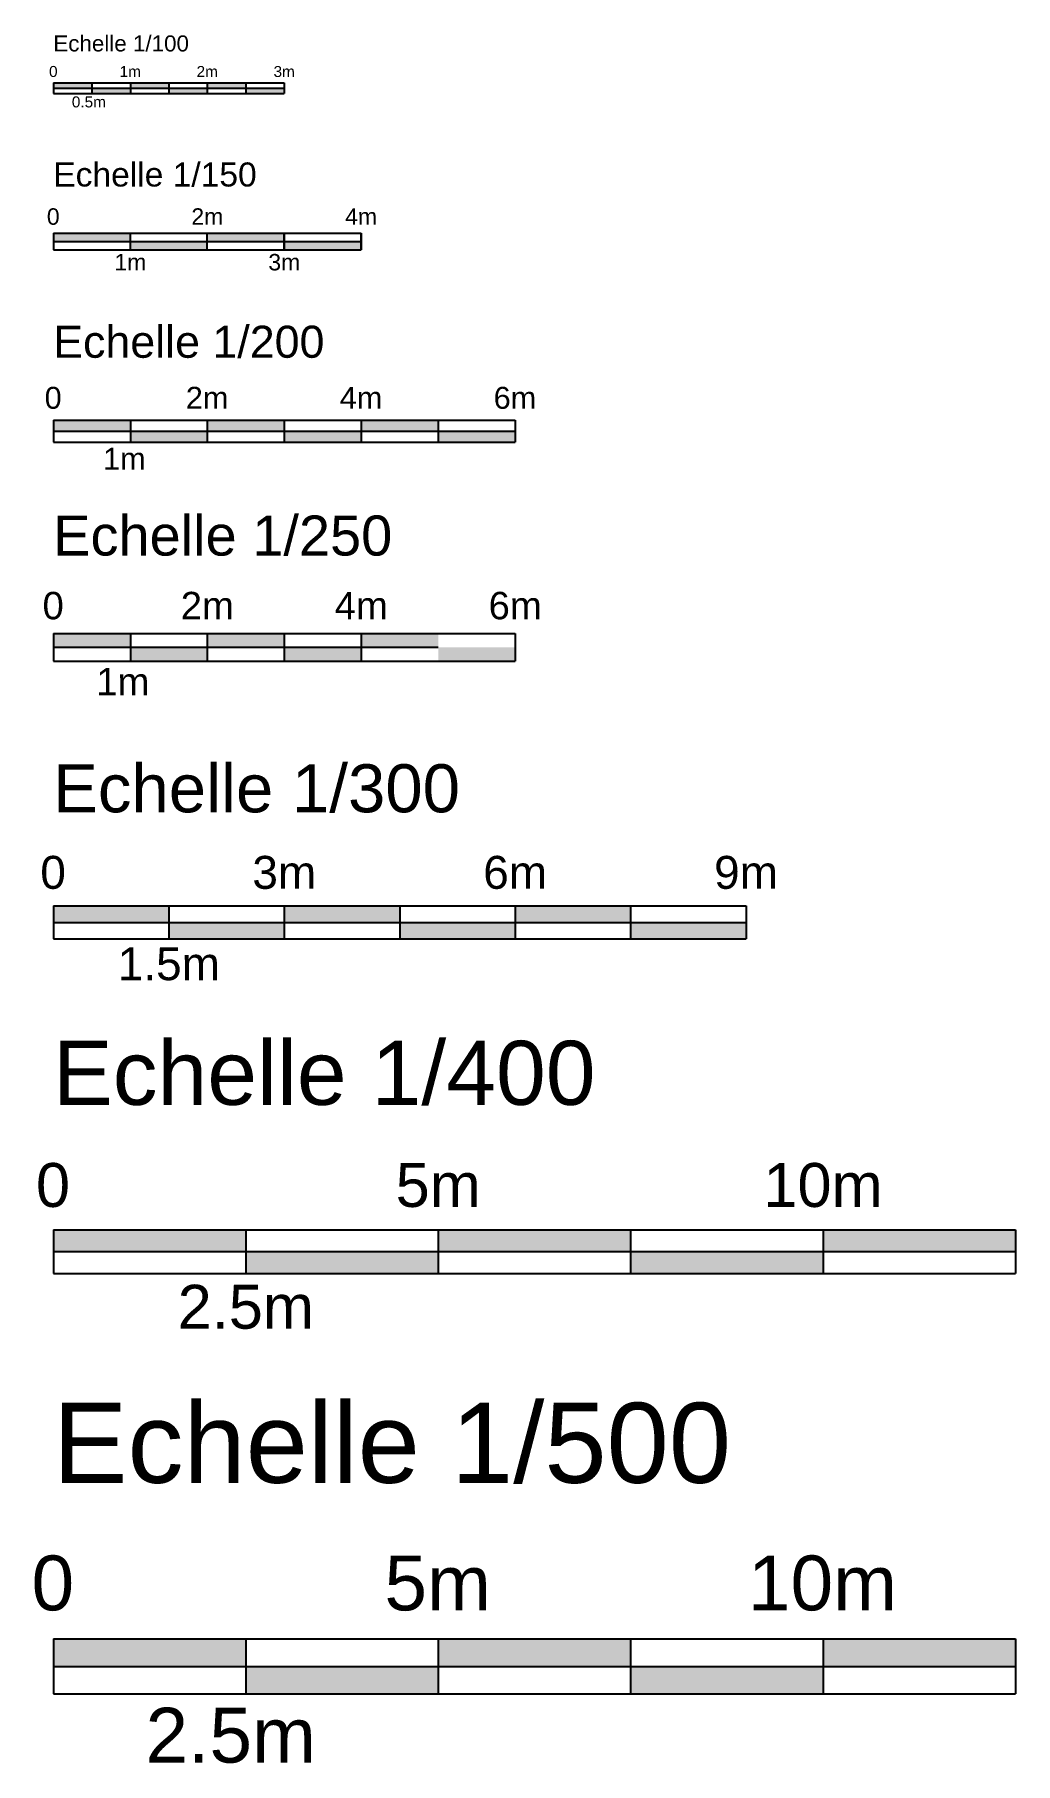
# Model space of a CAD drawing. Header units: metres. Extents: x 46.9 to 94.2, y 5.9 to 84.
# Drawn here: x 49.36 to 62.11, y 61.52 to 83.98 of the extents above; entities that cross this region are included whole.
import ezdxf
from ezdxf.enums import TextEntityAlignment as Align

# ---------------------------------------------------------------- set-up
doc = ezdxf.new("R2010")
doc.units = ezdxf.units.M
doc.layers.add('GEX_MEP_ep', color=7, linetype='Continuous')
doc.styles.add('INT_Roman', font='swiss.ttf')

msp = doc.modelspace()

# ---------------------------------------------------------------- hatches: boundary and pattern name
at = {"layer": 'GEX_MEP_ep'}
h = msp.add_hatch(color=3, dxfattribs=at)
h.paths.add_polyline_path([(49.607, 83.359), (49.607, 83.288), (50.107, 83.288), (50.107, 83.359)])
h.paths.add_polyline_path([(50.107, 83.288), (50.107, 83.217), (50.607, 83.217), (50.607, 83.288)])
h.paths.add_polyline_path([(50.607, 83.359), (50.607, 83.288), (51.107, 83.288), (51.107, 83.359)])
h.paths.add_polyline_path([(51.607, 83.217), (51.607, 83.288), (51.107, 83.288), (51.107, 83.217)])
h.paths.add_polyline_path([(51.607, 83.359), (51.607, 83.288), (52.107, 83.288), (52.107, 83.359)])
h.paths.add_polyline_path([(52.607, 83.217), (52.607, 83.288), (52.107, 83.288), (52.107, 83.217)])
h = msp.add_hatch(color=3, dxfattribs=at)
h.paths.add_polyline_path([(49.607, 78.974), (49.607, 78.831), (50.607, 78.831), (50.607, 78.974)])
h.paths.add_polyline_path([(50.607, 78.831), (50.607, 78.689), (51.607, 78.689), (51.607, 78.831)])
h.paths.add_polyline_path([(51.607, 78.974), (51.607, 78.831), (52.607, 78.831), (52.607, 78.974)])
h.paths.add_polyline_path([(53.607, 78.689), (53.607, 78.831), (52.607, 78.831), (52.607, 78.689)])
h.paths.add_polyline_path([(53.607, 78.974), (53.607, 78.831), (54.607, 78.831), (54.607, 78.974)])
h.paths.add_polyline_path([(55.607, 78.689), (55.607, 78.831), (54.607, 78.831), (54.607, 78.689)])

# ---------------------------------------------------------------- linework, layer by layer
at = {"layer": 'GEX_MEP_ep', "color": 3}
for p, q in [((49.607, 83.359), (52.607, 83.359)), ((49.607, 83.359), (49.607, 83.217)), ((49.607, 83.359), (49.607, 83.217)), ((50.107, 83.359), (50.107, 83.217)), ((50.607, 83.359), (50.607, 83.217)), ((50.607, 83.359), (50.607, 83.217)), ((51.107, 83.359), (51.107, 83.217)), ((51.107, 83.359), (51.107, 83.217)), ((51.607, 83.359), (51.607, 83.217)), ((51.607, 83.359), (51.607, 83.217)), ((52.107, 83.359), (52.107, 83.217)), ((52.607, 83.359), (52.607, 83.217)), ((52.607, 83.359), (52.607, 83.217)), ((49.607, 83.288), (52.607, 83.288)), ((49.607, 83.217), (52.607, 83.217)), ((49.607, 81.402), (53.607, 81.402)), ((49.607, 81.402), (49.607, 81.188)), ((49.607, 81.402), (49.607, 81.188)), ((50.607, 81.188), (50.607, 81.402)), ((51.607, 81.188), (51.607, 81.402)), ((52.607, 81.402), (52.607, 81.188)), ((52.607, 81.402), (52.607, 81.188)), ((52.607, 81.188), (52.607, 81.402)), ((53.607, 81.402), (53.607, 81.188)), ((53.607, 81.402), (53.607, 81.188)), ((53.607, 81.188), (53.607, 81.402)), ((49.607, 81.295), (53.607, 81.295)), ((49.607, 81.295), (53.607, 81.295)), ((49.607, 81.188), (53.607, 81.188)), ((49.607, 78.974), (55.607, 78.974)), ((49.607, 78.974), (49.607, 78.689)), ((49.607, 78.974), (49.607, 78.689)), ((50.607, 78.974), (50.607, 78.689)), ((51.607, 78.974), (51.607, 78.689)), ((51.607, 78.974), (51.607, 78.689)), ((52.607, 78.974), (52.607, 78.689)), ((52.607, 78.974), (52.607, 78.689)), ((53.607, 78.974), (53.607, 78.689)), ((53.607, 78.974), (53.607, 78.689)), ((54.607, 78.974), (54.607, 78.689)), ((55.607, 78.974), (55.607, 78.689)), ((55.607, 78.974), (55.607, 78.689)), ((49.607, 78.831), (55.607, 78.831)), ((49.607, 78.689), (55.607, 78.689)), ((49.607, 76.202), (55.607, 76.202)), ((49.607, 76.202), (49.607, 75.845)), ((49.607, 76.202), (49.607, 75.845)), ((50.607, 76.202), (50.607, 75.845)), ((51.607, 76.202), (51.607, 75.845)), ((51.607, 76.202), (51.607, 75.845)), ((52.607, 76.202), (52.607, 75.845)), ((52.607, 76.202), (52.607, 75.845)), ((53.607, 76.202), (53.607, 75.845)), ((53.607, 76.202), (53.607, 75.845)), ((55.607, 76.202), (55.607, 75.845)), ((55.607, 76.202), (55.607, 75.845)), ((49.607, 76.023), (54.607, 76.023)), ((49.607, 75.845), (55.607, 75.845)), ((49.607, 72.662), (58.607, 72.662)), ((49.607, 72.662), (49.607, 72.234)), ((49.607, 72.662), (49.607, 72.234)), ((51.107, 72.662), (51.107, 72.234)), ((52.607, 72.662), (52.607, 72.234)), ((52.607, 72.662), (52.607, 72.234)), ((54.107, 72.662), (54.107, 72.234)), ((54.107, 72.662), (54.107, 72.234)), ((55.607, 72.662), (55.607, 72.234)), ((55.607, 72.662), (55.607, 72.234)), ((57.107, 72.662), (57.107, 72.234)), ((58.607, 72.662), (58.607, 72.234)), ((58.607, 72.662), (58.607, 72.234)), ((49.607, 72.448), (58.607, 72.448)), ((49.607, 72.234), (58.607, 72.234)), ((49.607, 68.456), (62.107, 68.456)), ((49.607, 68.456), (49.607, 67.886)), ((49.607, 68.456), (49.607, 67.886)), ((52.107, 68.456), (52.107, 67.886)), ((54.607, 68.456), (54.607, 67.886)), ((54.607, 68.456), (54.607, 67.886)), ((57.107, 68.456), (57.107, 67.886)), ((57.107, 68.456), (57.107, 67.886)), ((59.607, 68.456), (59.607, 67.886)), ((59.607, 68.456), (59.607, 67.886)), ((62.107, 68.456), (62.107, 67.886)), ((49.607, 68.171), (62.107, 68.171)), ((49.607, 67.886), (62.107, 67.886)), ((49.607, 63.139), (62.107, 63.139)), ((49.607, 63.139), (49.607, 62.426)), ((49.607, 63.139), (49.607, 62.426)), ((52.107, 63.139), (52.107, 62.426)), ((54.607, 63.139), (54.607, 62.426)), ((54.607, 63.139), (54.607, 62.426)), ((57.107, 63.139), (57.107, 62.426)), ((57.107, 63.139), (57.107, 62.426)), ((59.607, 63.139), (59.607, 62.426)), ((59.607, 63.139), (59.607, 62.426)), ((62.107, 63.139), (62.107, 62.426)), ((62.107, 63.139), (62.107, 62.426)), ((49.607, 62.783), (62.107, 62.783)), ((49.607, 62.426), (62.107, 62.426))]:
    msp.add_line(p, q, dxfattribs=at)
for points in [[(49.607, 83.288), (49.607, 83.359), (50.107, 83.288), (50.107, 83.359)], [(50.607, 83.288), (50.607, 83.359), (51.107, 83.288), (51.107, 83.359)], [(51.607, 83.288), (51.607, 83.359), (52.107, 83.288), (52.107, 83.359)], [(50.107, 83.217), (50.107, 83.288), (50.607, 83.217), (50.607, 83.288)], [(51.107, 83.217), (51.107, 83.288), (51.607, 83.217), (51.607, 83.288)], [(52.107, 83.217), (52.107, 83.288), (52.607, 83.217), (52.607, 83.288)], [(49.607, 81.295), (49.607, 81.402), (50.607, 81.295), (50.607, 81.402)], [(51.607, 81.295), (51.607, 81.402), (52.607, 81.295), (52.607, 81.402)], [(50.607, 81.188), (50.607, 81.295), (51.607, 81.188), (51.607, 81.295)], [(52.607, 81.188), (52.607, 81.295), (53.607, 81.188), (53.607, 81.295)], [(49.607, 78.831), (49.607, 78.974), (50.607, 78.831), (50.607, 78.974)], [(51.607, 78.831), (51.607, 78.974), (52.607, 78.831), (52.607, 78.974)], [(53.607, 78.831), (53.607, 78.974), (54.607, 78.831), (54.607, 78.974)], [(50.607, 78.689), (50.607, 78.831), (51.607, 78.689), (51.607, 78.831)], [(52.607, 78.689), (52.607, 78.831), (53.607, 78.689), (53.607, 78.831)], [(54.607, 78.689), (54.607, 78.831), (55.607, 78.689), (55.607, 78.831)], [(49.607, 76.023), (49.607, 76.202), (50.607, 76.023), (50.607, 76.202)], [(51.607, 76.023), (51.607, 76.202), (52.607, 76.023), (52.607, 76.202)], [(53.607, 76.023), (53.607, 76.202), (54.607, 76.023), (54.607, 76.202)], [(50.607, 75.845), (50.607, 76.023), (51.607, 75.845), (51.607, 76.023)], [(52.607, 75.845), (52.607, 76.023), (53.607, 75.845), (53.607, 76.023)], [(54.607, 75.845), (54.607, 76.023), (55.607, 75.845), (55.607, 76.023)], [(49.607, 72.448), (49.607, 72.662), (51.107, 72.448), (51.107, 72.662)], [(52.607, 72.448), (52.607, 72.662), (54.107, 72.448), (54.107, 72.662)], [(55.607, 72.448), (55.607, 72.662), (57.107, 72.448), (57.107, 72.662)], [(51.107, 72.234), (51.107, 72.448), (52.607, 72.234), (52.607, 72.448)], [(54.107, 72.234), (54.107, 72.448), (55.607, 72.234), (55.607, 72.448)], [(57.107, 72.234), (57.107, 72.448), (58.607, 72.234), (58.607, 72.448)], [(49.607, 68.171), (49.607, 68.456), (52.107, 68.171), (52.107, 68.456)], [(54.607, 68.171), (54.607, 68.456), (57.107, 68.171), (57.107, 68.456)], [(59.607, 68.171), (59.607, 68.456), (62.107, 68.171), (62.107, 68.456)], [(52.107, 67.886), (52.107, 68.171), (54.607, 67.886), (54.607, 68.171)], [(57.107, 67.886), (57.107, 68.171), (59.607, 67.886), (59.607, 68.171)], [(49.607, 62.783), (49.607, 63.139), (52.107, 62.783), (52.107, 63.139)], [(54.607, 62.783), (54.607, 63.139), (57.107, 62.783), (57.107, 63.139)], [(59.607, 62.783), (59.607, 63.139), (62.107, 62.783), (62.107, 63.139)], [(52.107, 62.426), (52.107, 62.783), (54.607, 62.426), (54.607, 62.783)], [(57.107, 62.426), (57.107, 62.783), (59.607, 62.426), (59.607, 62.783)]]:
    msp.add_solid(points, dxfattribs=at)

# ---------------------------------------------------------------- texts
at = {"layer": 'GEX_MEP_ep', "color": 3, "style": 'INT_Roman'}
for s, height, p in [('Echelle 1/100', 0.20821, (49.606, 83.765)), ('Echelle 1/150', 0.31232, (49.605, 82.01)), ('Echelle 1/200', 0.41642, (49.604, 79.785)), ('Echelle 1/250', 0.52053, (49.604, 77.215)), ('Echelle 1/300', 0.62463, (49.603, 73.879)), ('Echelle 1/400', 0.83285, (49.602, 70.078)), ('Echelle 1/500', 1.04106, (49.6, 65.167))]:
    msp.add_text(s, height=height, dxfattribs=at).set_placement(p)
for s, height, p in [('0', 0.143, (49.606, 83.433)), ('1m', 0.1426, (50.606, 83.433)), ('2m', 0.1426, (51.606, 83.433)), ('3m', 0.1426, (52.606, 83.433)), ('0.5m', 0.1426, (50.068, 83.038)), ('0', 0.214, (49.605, 81.513)), ('2m', 0.2139, (51.607, 81.513)), ('4m', 0.2139, (53.605, 81.513)), ('1m', 0.2139, (50.607, 80.92)), ('3m', 0.2139, (52.607, 80.92)), ('0', 0.285, (49.604, 79.122)), ('2m', 0.2852, (51.604, 79.122)), ('4m', 0.2852, (53.604, 79.122)), ('6m', 0.2852, (55.604, 79.122)), ('1m', 0.2852, (50.529, 78.331)), ('0', 0.356, (49.604, 76.387)), ('2m', 0.3564, (51.607, 76.387)), ('4m', 0.3564, (53.607, 76.387)), ('6m', 0.3564, (55.607, 76.387)), ('1m', 0.3564, (50.509, 75.398)), ('0', 0.428, (49.603, 72.885)), ('3m', 0.4277, (52.607, 72.885)), ('6m', 0.4277, (55.607, 72.885)), ('9m', 0.4277, (58.607, 72.885)), ('1.5m', 0.4277, (51.107, 71.698)), ('0', 0.57, (49.602, 68.752)), ('5m', 0.5703, (54.607, 68.752)), ('10m', 0.5703, (59.607, 68.752)), ('2.5m', 0.5703, (52.107, 67.17)), ('0', 0.713, (49.6, 63.51)), ('5m', 0.7129, (54.6, 63.51)), ('10m', 0.7129, (59.6, 63.51)), ('2.5m', 0.7129, (51.911, 61.532))]:
    msp.add_text(s, height=height, dxfattribs=at).set_placement(p, align=Align.CENTER)

doc.saveas('drawing.dxf')
